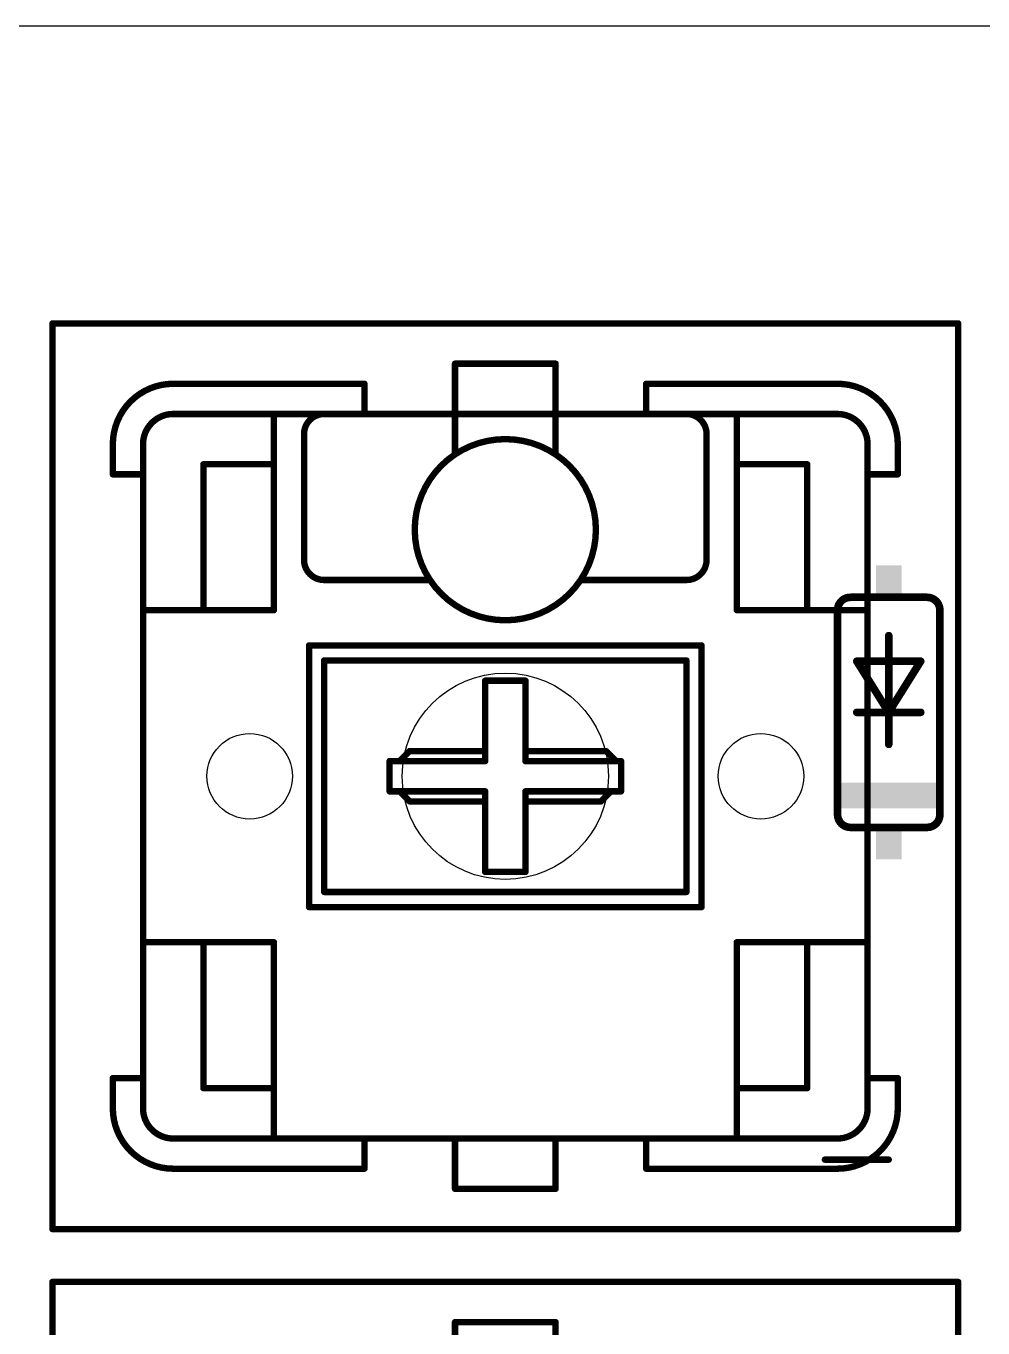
# Model space of a CAD drawing. Extents: x 0 to 155, y -1 to 106.
# Drawn here: x 59.05 to 78.07, y 80.48 to 106.35 of the extents above; entities that cross this region are included whole.
import ezdxf

# ---------------------------------------------------------------- set-up
doc = ezdxf.new("R2010")
doc.units = 0
doc.layers.add('20', color=7, linetype='CONTINUOUS')
doc.layers.add('21', color=253, linetype='CONTINUOUS')

# ---------------------------------------------------------------- blocks, each defined once
blk = doc.blocks.new('RECT')
blk.add_solid([(-0.5, -0.5), (0.5, -0.5), (-0.5, 0.5), (0.5, 0.5)])

msp = doc.modelspace()

# ---------------------------------------------------------------- linework, layer by layer
at = {"layer": '20'}
msp.add_line((154.92, 106.35), (0, 106.35), dxfattribs=at)
for centre, radius in [((68.58, 91.44), 2.05), ((63.5, 91.44), 0.85), ((73.66, 91.44), 0.85)]:
    msp.add_circle(centre, radius, dxfattribs=at)
at = {"layer": '21'}
for points, const_width in [([(59.58, 100.4718, 1), (59.58, 100.4082)], 0.0635), ([(59.6118, 100.44, 1), (59.5483, 100.44)], 0.0635), ([(77.6118, 100.44, 1), (77.5482, 100.44)], 0.0635), ([(77.58, 100.4082, 1), (77.58, 100.4718)], 0.0635), ([(67.58, 99.6718, 1), (67.58, 99.6082)], 0.0635), ([(67.6118, 99.64, 1), (67.5482, 99.64)], 0.0635), ([(69.6118, 99.64, 1), (69.5482, 99.64)], 0.0635), ([(69.58, 99.6082, 1), (69.58, 99.6718)], 0.0635), ([(61.98, 99.24, 0.4142), (60.78, 98.04)], 0.127), ([(61.98, 99.2718, 1), (61.98, 99.2083)], 0.0635), ([(61.98, 99.2083, 1), (61.98, 99.2718)], 0.0635), ([(65.8118, 99.24, 1), (65.7482, 99.24)], 0.0635), ([(65.78, 99.2083, 1), (65.78, 99.2718)], 0.0635), ([(71.38, 99.2718, 1), (71.38, 99.2083)], 0.0635), ([(71.4118, 99.24, 1), (71.3483, 99.24)], 0.0635), ([(75.18, 99.2718, 1), (75.18, 99.2083)], 0.0635), ([(76.38, 98.04, 0.4142), (75.18, 99.24)], 0.127), ([(75.18, 99.2083, 1), (75.18, 99.2718)], 0.0635), ([(61.98, 98.64, 0.4142), (61.38, 98.04)], 0.127), ([(61.98, 98.6718, 1), (61.98, 98.6082)], 0.0635), ([(61.98, 98.6082, 1), (61.98, 98.6718)], 0.0635), ([(64.0118, 98.64, 1), (63.9483, 98.64)], 0.0635), ([(64.98, 98.64, 0.4142), (64.58, 98.24)], 0.127), ([(64.98, 98.6082, 1), (64.98, 98.6718)], 0.0635), ([(65.78, 98.6718, 1), (65.78, 98.6082)], 0.0635), ([(65.7482, 98.64, 1), (65.8118, 98.64)], 0.0635), ([(65.78, 98.6082, 1), (65.78, 98.6718)], 0.0635), ([(67.58, 98.6718, 1), (67.58, 98.6082)], 0.0635), ([(67.6118, 98.64, 1), (67.5482, 98.64)], 0.0635), ([(67.5482, 98.64, 1), (67.6118, 98.64)], 0.0635), ([(67.58, 98.6082, 1), (67.58, 98.6718)], 0.0635), ([(69.58, 98.6718, 1), (69.58, 98.6082)], 0.0635), ([(69.6118, 98.64, 1), (69.5482, 98.64)], 0.0635), ([(69.5482, 98.64, 1), (69.6118, 98.64)], 0.0635), ([(69.58, 98.6082, 1), (69.58, 98.6718)], 0.0635), ([(71.38, 98.6718, 1), (71.38, 98.6082)], 0.0635), ([(71.3483, 98.64, 1), (71.4118, 98.64)], 0.0635), ([(71.38, 98.6082, 1), (71.38, 98.6718)], 0.0635), ([(72.18, 98.6718, 1), (72.18, 98.6082)], 0.0635), ([(72.58, 98.24, 0.4142), (72.18, 98.64)], 0.127), ([(73.2118, 98.64, 1), (73.1483, 98.64)], 0.0635), ([(75.18, 98.6718, 1), (75.18, 98.6082)], 0.0635), ([(75.78, 98.04, 0.4142), (75.18, 98.64)], 0.127), ([(75.18, 98.6082, 1), (75.18, 98.6718)], 0.0635), ([(60.8118, 98.04, 1), (60.7482, 98.04)], 0.0635), ([(60.7482, 98.04, 1), (60.8118, 98.04)], 0.0635), ([(61.4118, 98.04, 1), (61.3483, 98.04)], 0.0635), ([(61.3483, 98.04, 1), (61.4118, 98.04)], 0.0635), ([(64.6118, 98.24, 1), (64.5482, 98.24)], 0.0635), ([(64.5482, 98.24, 1), (64.6118, 98.24)], 0.0635), ([(68.58, 98.14, 1), (68.58, 94.54)], 0.127), ([(68.58, 98.1718, 1), (68.58, 98.1082)], 0.0635), ([(68.58, 94.54, 1), (68.58, 98.14)], 0.127), ([(68.58, 98.1082, 1), (68.58, 98.1718)], 0.0635), ([(72.6118, 98.24, 1), (72.5482, 98.24)], 0.0635), ([(72.5482, 98.24, 1), (72.6118, 98.24)], 0.0635), ([(75.8118, 98.04, 1), (75.7482, 98.04)], 0.0635), ([(75.7482, 98.04, 1), (75.8118, 98.04)], 0.0635), ([(76.4118, 98.04, 1), (76.3483, 98.04)], 0.0635), ([(76.3483, 98.04, 1), (76.4118, 98.04)], 0.0635), ([(67.5482, 97.84, 1), (67.6118, 97.84)], 0.0635), ([(69.5482, 97.84, 1), (69.6118, 97.84)], 0.0635), ([(62.58, 97.6718, 1), (62.58, 97.6082)], 0.0635), ([(62.6118, 97.64, 1), (62.5483, 97.64)], 0.0635), ([(64.0118, 97.64, 1), (63.9483, 97.64)], 0.0635), ([(63.9483, 97.64, 1), (64.0118, 97.64)], 0.0635), ([(63.98, 97.6082, 1), (63.98, 97.6718)], 0.0635), ([(73.18, 97.6718, 1), (73.18, 97.6082)], 0.0635), ([(73.2118, 97.64, 1), (73.1483, 97.64)], 0.0635), ([(73.1483, 97.64, 1), (73.2118, 97.64)], 0.0635), ([(74.6118, 97.64, 1), (74.5482, 97.64)], 0.0635), ([(74.58, 97.6082, 1), (74.58, 97.6718)], 0.0635), ([(60.78, 97.4718, 1), (60.78, 97.4082)], 0.0635), ([(60.7482, 97.44, 1), (60.8118, 97.44)], 0.0635), ([(61.4118, 97.44, 1), (61.3483, 97.44)], 0.0635), ([(61.3483, 97.44, 1), (61.4118, 97.44)], 0.0635), ([(61.38, 97.4082, 1), (61.38, 97.4718)], 0.0635), ([(75.8118, 97.44, 1), (75.7482, 97.44)], 0.0635), ([(75.78, 97.4718, 1), (75.78, 97.4082)], 0.0635), ([(75.7482, 97.44, 1), (75.8118, 97.44)], 0.0635), ([(76.3483, 97.44, 1), (76.4118, 97.44)], 0.0635), ([(76.38, 97.4082, 1), (76.38, 97.4718)], 0.0635), ([(64.6118, 95.74, 1), (64.5482, 95.74)], 0.0635), ([(64.5482, 95.74, 1), (64.6118, 95.74)], 0.0635), ([(64.58, 95.74, 0.4142), (64.98, 95.34)], 0.127), ([(72.18, 95.34, 0.4142), (72.58, 95.74)], 0.127), ([(72.6118, 95.74, 1), (72.5482, 95.74)], 0.0635), ([(72.5482, 95.74, 1), (72.6118, 95.74)], 0.0635), ([(64.98, 95.3718, 1), (64.98, 95.3083)], 0.0635), ([(64.98, 95.3083, 1), (64.98, 95.3718)], 0.0635), ([(67.08, 95.3083, 1), (67.08, 95.3718)], 0.0635), ([(70.08, 95.3718, 1), (70.08, 95.3083)], 0.0635), ([(72.18, 95.3718, 1), (72.18, 95.3083)], 0.0635), ([(72.18, 95.3083, 1), (72.18, 95.3718)], 0.0635), ([(75.438, 94.996, 0.4142), (75.184, 94.742)], 0.1524), ([(75.438, 95.0341, 1), (75.438, 94.9579)], 0.0762), ([(75.438, 94.9579, 1), (75.438, 95.0341)], 0.0762), ([(77.216, 94.742, 0.4142), (76.962, 94.996)], 0.1524), ([(76.962, 95.0341, 1), (76.962, 94.9579)], 0.0762), ([(76.962, 94.9579, 1), (76.962, 95.0341)], 0.0762), ([(61.38, 94.7718, 1), (61.38, 94.7083)], 0.0635), ([(62.58, 94.7718, 1), (62.58, 94.7083)], 0.0635), ([(62.5483, 94.74, 1), (62.6118, 94.74)], 0.0635), ([(62.58, 94.7083, 1), (62.58, 94.7718)], 0.0635), ([(63.9483, 94.74, 1), (64.0118, 94.74)], 0.0635), ([(63.98, 94.7083, 1), (63.98, 94.7718)], 0.0635), ([(73.18, 94.7718, 1), (73.18, 94.7083)], 0.0635), ([(73.1483, 94.74, 1), (73.2118, 94.74)], 0.0635), ([(74.5482, 94.74, 1), (74.6118, 94.74)], 0.0635), ([(74.58, 94.7718, 1), (74.58, 94.7083)], 0.0635), ([(74.58, 94.7083, 1), (74.58, 94.7718)], 0.0635), ([(75.2221, 94.742, 1), (75.1459, 94.742)], 0.0762), ([(75.1459, 94.742, 1), (75.2221, 94.742)], 0.0762), ([(75.78, 94.7083, 1), (75.78, 94.7718)], 0.0635), ([(77.2541, 94.742, 1), (77.1779, 94.742)], 0.0762), ([(77.1779, 94.742, 1), (77.2541, 94.742)], 0.0762), ([(68.58, 94.5718, 1), (68.58, 94.5083)], 0.0635), ([(68.58, 94.5083, 1), (68.58, 94.5718)], 0.0635), ([(76.2381, 94.234, 1), (76.1619, 94.234)], 0.0762), ([(64.68, 94.0718, 1), (64.68, 94.0083)], 0.0635), ([(64.7118, 94.04, 1), (64.6483, 94.04)], 0.0635), ([(72.5118, 94.04, 1), (72.4483, 94.04)], 0.0635), ([(72.48, 94.0083, 1), (72.48, 94.0718)], 0.0635), ([(64.98, 93.7718, 1), (64.98, 93.7083)], 0.0635), ([(65.0118, 93.74, 1), (64.9483, 93.74)], 0.0635), ([(72.2118, 93.74, 1), (72.1483, 93.74)], 0.0635), ([(72.18, 93.7083, 1), (72.18, 93.7718)], 0.0635), ([(75.565, 93.7641, 1), (75.565, 93.6879)], 0.0762), ([(75.5973, 93.7462, 1), (75.5327, 93.7058)], 0.0762), ([(76.8673, 93.7058, 1), (76.8027, 93.7462)], 0.0762), ([(76.835, 93.6879, 1), (76.835, 93.7641)], 0.0762), ([(68.18, 93.3718, 1), (68.18, 93.3083)], 0.0635), ([(68.2118, 93.34, 1), (68.1483, 93.34)], 0.0635), ([(69.0118, 93.34, 1), (68.9483, 93.34)], 0.0635), ([(68.98, 93.3083, 1), (68.98, 93.3718)], 0.0635), ([(75.565, 92.7481, 1), (75.565, 92.6719)], 0.0762), ([(76.2381, 92.71, 1), (76.1619, 92.71)], 0.0762), ([(76.2, 92.7481, 1), (76.2, 92.6719)], 0.0762), ([(76.1677, 92.7302, 1), (76.2323, 92.6898)], 0.0762), ([(76.1619, 92.71, 1), (76.2381, 92.71)], 0.0762), ([(76.1677, 92.6898, 1), (76.2323, 92.7302)], 0.0762), ([(76.2, 92.6719, 1), (76.2, 92.7481)], 0.0762), ([(76.835, 92.6719, 1), (76.835, 92.7481)], 0.0762), ([(66.68, 91.9718, 1), (66.68, 91.9082)], 0.0635), ([(66.7025, 91.9175, 1), (66.6575, 91.9625)], 0.0635), ([(68.2118, 91.94, 1), (68.1483, 91.94)], 0.0635), ([(68.1483, 91.94, 1), (68.2118, 91.94)], 0.0635), ([(68.18, 91.9082, 1), (68.18, 91.9718)], 0.0635), ([(68.98, 91.9718, 1), (68.98, 91.9082)], 0.0635), ([(69.0118, 91.94, 1), (68.9483, 91.94)], 0.0635), ([(68.9483, 91.94, 1), (69.0118, 91.94)], 0.0635), ([(70.6025, 91.9625, 1), (70.5575, 91.9175)], 0.0635), ([(70.58, 91.9082, 1), (70.58, 91.9718)], 0.0635), ([(76.1619, 92.075, 1), (76.2381, 92.075)], 0.0762), ([(66.3118, 91.74, 1), (66.2482, 91.74)], 0.0635), ([(66.28, 91.7718, 1), (66.28, 91.7083)], 0.0635), ([(66.4575, 91.7625, 1), (66.5025, 91.7175)], 0.0635), ([(66.48, 91.7718, 1), (66.48, 91.7083)], 0.0635), ([(66.48, 91.7083, 1), (66.48, 91.7718)], 0.0635), ([(68.1483, 91.74, 1), (68.2118, 91.74)], 0.0635), ([(68.18, 91.7083, 1), (68.18, 91.7718)], 0.0635), ([(68.98, 91.7718, 1), (68.98, 91.7083)], 0.0635), ([(68.9483, 91.74, 1), (69.0118, 91.74)], 0.0635), ([(70.78, 91.7718, 1), (70.78, 91.7083)], 0.0635), ([(70.7575, 91.7175, 1), (70.8025, 91.7625)], 0.0635), ([(70.78, 91.7083, 1), (70.78, 91.7718)], 0.0635), ([(70.9118, 91.74, 1), (70.8483, 91.74)], 0.0635), ([(70.88, 91.7083, 1), (70.88, 91.7718)], 0.0635), ([(66.28, 91.1718, 1), (66.28, 91.1082)], 0.0635), ([(66.2482, 91.14, 1), (66.3118, 91.14)], 0.0635), ([(66.48, 91.1718, 1), (66.48, 91.1082)], 0.0635), ([(66.5025, 91.1625, 1), (66.4575, 91.1175)], 0.0635), ([(66.48, 91.1082, 1), (66.48, 91.1718)], 0.0635), ([(68.2118, 91.14, 1), (68.1483, 91.14)], 0.0635), ([(68.18, 91.1082, 1), (68.18, 91.1718)], 0.0635), ([(68.98, 91.1718, 1), (68.98, 91.1082)], 0.0635), ([(69.0118, 91.14, 1), (68.9483, 91.14)], 0.0635), ([(70.68, 91.1718, 1), (70.68, 91.1082)], 0.0635), ([(70.7025, 91.1175, 1), (70.6575, 91.1625)], 0.0635), ([(70.68, 91.1082, 1), (70.68, 91.1718)], 0.0635), ([(70.8483, 91.14, 1), (70.9118, 91.14)], 0.0635), ([(70.88, 91.1082, 1), (70.88, 91.1718)], 0.0635), ([(66.68, 90.9718, 1), (66.68, 90.9082)], 0.0635), ([(66.6575, 90.9175, 1), (66.7025, 90.9625)], 0.0635), ([(68.2118, 90.94, 1), (68.1483, 90.94)], 0.0635), ([(68.1483, 90.94, 1), (68.2118, 90.94)], 0.0635), ([(68.18, 90.9082, 1), (68.18, 90.9718)], 0.0635), ([(68.98, 90.9718, 1), (68.98, 90.9082)], 0.0635), ([(69.0118, 90.94, 1), (68.9483, 90.94)], 0.0635), ([(68.9483, 90.94, 1), (69.0118, 90.94)], 0.0635), ([(70.4575, 90.9625, 1), (70.5025, 90.9175)], 0.0635), ([(70.48, 90.9082, 1), (70.48, 90.9718)], 0.0635), ([(75.184, 90.678, 0.4142), (75.438, 90.424)], 0.1524), ([(75.2221, 90.678, 1), (75.1459, 90.678)], 0.0762), ([(75.1459, 90.678, 1), (75.2221, 90.678)], 0.0762), ([(76.962, 90.424, 0.4142), (77.216, 90.678)], 0.1524), ([(77.2541, 90.678, 1), (77.1779, 90.678)], 0.0762), ([(77.1779, 90.678, 1), (77.2541, 90.678)], 0.0762), ([(75.438, 90.4621, 1), (75.438, 90.3859)], 0.0762), ([(75.438, 90.3859, 1), (75.438, 90.4621)], 0.0762), ([(76.962, 90.4621, 1), (76.962, 90.3859)], 0.0762), ([(76.962, 90.3859, 1), (76.962, 90.4621)], 0.0762), ([(68.18, 89.5718, 1), (68.18, 89.5083)], 0.0635), ([(68.1483, 89.54, 1), (68.2118, 89.54)], 0.0635), ([(68.9483, 89.54, 1), (69.0118, 89.54)], 0.0635), ([(68.98, 89.5083, 1), (68.98, 89.5718)], 0.0635), ([(64.98, 89.1718, 1), (64.98, 89.1082)], 0.0635), ([(64.9483, 89.14, 1), (65.0118, 89.14)], 0.0635), ([(72.1483, 89.14, 1), (72.2118, 89.14)], 0.0635), ([(72.18, 89.1082, 1), (72.18, 89.1718)], 0.0635), ([(64.68, 88.8718, 1), (64.68, 88.8083)], 0.0635), ([(64.6483, 88.84, 1), (64.7118, 88.84)], 0.0635), ([(72.4483, 88.84, 1), (72.5118, 88.84)], 0.0635), ([(72.48, 88.8083, 1), (72.48, 88.8718)], 0.0635), ([(61.38, 88.1718, 1), (61.38, 88.1082)], 0.0635), ([(62.58, 88.1718, 1), (62.58, 88.1082)], 0.0635), ([(62.6118, 88.14, 1), (62.5483, 88.14)], 0.0635), ([(62.58, 88.1082, 1), (62.58, 88.1718)], 0.0635), ([(64.0118, 88.14, 1), (63.9483, 88.14)], 0.0635), ([(63.98, 88.1082, 1), (63.98, 88.1718)], 0.0635), ([(73.18, 88.1718, 1), (73.18, 88.1082)], 0.0635), ([(73.2118, 88.14, 1), (73.1483, 88.14)], 0.0635), ([(74.58, 88.1718, 1), (74.58, 88.1082)], 0.0635), ([(74.6118, 88.14, 1), (74.5482, 88.14)], 0.0635), ([(74.58, 88.1082, 1), (74.58, 88.1718)], 0.0635), ([(75.78, 88.1082, 1), (75.78, 88.1718)], 0.0635), ([(60.8118, 85.44, 1), (60.7482, 85.44)], 0.0635), ([(60.78, 85.4718, 1), (60.78, 85.4082)], 0.0635), ([(61.4118, 85.44, 1), (61.3483, 85.44)], 0.0635), ([(61.3483, 85.44, 1), (61.4118, 85.44)], 0.0635), ([(61.38, 85.4082, 1), (61.38, 85.4718)], 0.0635), ([(75.8118, 85.44, 1), (75.7482, 85.44)], 0.0635), ([(75.78, 85.4718, 1), (75.78, 85.4082)], 0.0635), ([(75.7482, 85.44, 1), (75.8118, 85.44)], 0.0635), ([(76.4118, 85.44, 1), (76.3483, 85.44)], 0.0635), ([(76.38, 85.4082, 1), (76.38, 85.4718)], 0.0635), ([(62.58, 85.2718, 1), (62.58, 85.2083)], 0.0635), ([(62.5483, 85.24, 1), (62.6118, 85.24)], 0.0635), ([(64.0118, 85.24, 1), (63.9483, 85.24)], 0.0635), ([(63.9483, 85.24, 1), (64.0118, 85.24)], 0.0635), ([(63.98, 85.2083, 1), (63.98, 85.2718)], 0.0635), ([(73.18, 85.2718, 1), (73.18, 85.2083)], 0.0635), ([(73.2118, 85.24, 1), (73.1483, 85.24)], 0.0635), ([(73.1483, 85.24, 1), (73.2118, 85.24)], 0.0635), ([(74.5482, 85.24, 1), (74.6118, 85.24)], 0.0635), ([(74.58, 85.2083, 1), (74.58, 85.2718)], 0.0635), ([(60.8118, 84.84, 1), (60.7482, 84.84)], 0.0635), ([(60.7482, 84.84, 1), (60.8118, 84.84)], 0.0635), ([(60.78, 84.84, 0.4142), (61.98, 83.64)], 0.127), ([(61.38, 84.84, 0.4142), (61.98, 84.24)], 0.127), ([(61.4118, 84.84, 1), (61.3483, 84.84)], 0.0635), ([(61.3483, 84.84, 1), (61.4118, 84.84)], 0.0635), ([(75.18, 83.64, 0.4142), (76.38, 84.84)], 0.127), ([(75.18, 84.24, 0.4142), (75.78, 84.84)], 0.127), ([(75.8118, 84.84, 1), (75.7482, 84.84)], 0.0635), ([(75.7482, 84.84, 1), (75.8118, 84.84)], 0.0635), ([(76.4118, 84.84, 1), (76.3483, 84.84)], 0.0635), ([(76.3483, 84.84, 1), (76.4118, 84.84)], 0.0635), ([(61.98, 84.2718, 1), (61.98, 84.2083)], 0.0635), ([(61.98, 84.2083, 1), (61.98, 84.2718)], 0.0635), ([(63.9483, 84.24, 1), (64.0118, 84.24)], 0.0635), ([(65.8118, 84.24, 1), (65.7482, 84.24)], 0.0635), ([(65.78, 84.2718, 1), (65.78, 84.2083)], 0.0635), ([(65.78, 84.2083, 1), (65.78, 84.2718)], 0.0635), ([(67.6118, 84.24, 1), (67.5482, 84.24)], 0.0635), ([(67.58, 84.2718, 1), (67.58, 84.2083)], 0.0635), ([(67.58, 84.2083, 1), (67.58, 84.2718)], 0.0635), ([(69.6118, 84.24, 1), (69.5482, 84.24)], 0.0635), ([(71.38, 84.2718, 1), (71.38, 84.2083)], 0.0635), ([(71.4118, 84.24, 1), (71.3483, 84.24)], 0.0635), ([(71.38, 84.2083, 1), (71.38, 84.2718)], 0.0635), ([(73.1483, 84.24, 1), (73.2118, 84.24)], 0.0635), ([(75.18, 84.2718, 1), (75.18, 84.2083)], 0.0635), ([(75.18, 84.2083, 1), (75.18, 84.2718)], 0.0635), ([(74.93, 83.8518, 1), (74.93, 83.7883)], 0.0635), ([(76.2, 83.7883, 1), (76.2, 83.8518)], 0.0635), ([(61.98, 83.6718, 1), (61.98, 83.6082)], 0.0635), ([(61.98, 83.6082, 1), (61.98, 83.6718)], 0.0635), ([(65.7482, 83.64, 1), (65.8118, 83.64)], 0.0635), ([(65.78, 83.6082, 1), (65.78, 83.6718)], 0.0635), ([(71.38, 83.6718, 1), (71.38, 83.6082)], 0.0635), ([(71.3483, 83.64, 1), (71.4118, 83.64)], 0.0635), ([(75.18, 83.6718, 1), (75.18, 83.6082)], 0.0635), ([(75.18, 83.6082, 1), (75.18, 83.6718)], 0.0635), ([(67.5482, 83.24, 1), (67.6118, 83.24)], 0.0635), ([(67.58, 83.2718, 1), (67.58, 83.2083)], 0.0635), ([(69.5482, 83.24, 1), (69.6118, 83.24)], 0.0635), ([(69.58, 83.2083, 1), (69.58, 83.2718)], 0.0635), ([(59.58, 82.4718, 1), (59.58, 82.4082)], 0.0635), ([(59.5483, 82.44, 1), (59.6118, 82.44)], 0.0635), ([(77.5482, 82.44, 1), (77.6118, 82.44)], 0.0635), ([(77.58, 82.4082, 1), (77.58, 82.4718)], 0.0635), ([(59.58, 81.4218, 1), (59.58, 81.3582)], 0.0635), ([(59.6118, 81.39, 1), (59.5483, 81.39)], 0.0635), ([(77.6118, 81.39, 1), (77.5482, 81.39)], 0.0635), ([(77.58, 81.3582, 1), (77.58, 81.4218)], 0.0635), ([(67.6118, 80.59, 1), (67.5482, 80.59)], 0.0635), ([(67.58, 80.6218, 1), (67.58, 80.5583)], 0.0635), ([(69.6118, 80.59, 1), (69.5482, 80.59)], 0.0635), ([(69.58, 80.5583, 1), (69.58, 80.6218)], 0.0635)]:
    msp.add_lwpolyline(points, format="xyb", dxfattribs=dict(at, const_width=const_width))
for points, const_width in [([(59.58, 100.44), (77.58, 100.44)], 0.127), ([(59.58, 82.44), (59.58, 100.44)], 0.127), ([(77.58, 100.44), (77.58, 82.44)], 0.127), ([(67.58, 99.64), (69.58, 99.64)], 0.127), ([(67.58, 98.64), (67.58, 99.64)], 0.127), ([(69.58, 98.64), (69.58, 99.64)], 0.127), ([(61.98, 99.24), (65.78, 99.24)], 0.127), ([(65.78, 98.64), (65.78, 99.24)], 0.127), ([(71.38, 99.24), (75.18, 99.24)], 0.127), ([(71.38, 98.64), (71.38, 99.24)], 0.127), ([(61.98, 98.64), (65.78, 98.64)], 0.127), ([(63.98, 98.64), (63.98, 97.64)], 0.127), ([(65.78, 98.64), (67.58, 98.64)], 0.127), ([(67.58, 98.64), (69.58, 98.64)], 0.127), ([(67.58, 97.84), (67.58, 98.64)], 0.127), ([(69.58, 98.64), (71.38, 98.64)], 0.127), ([(69.58, 98.64), (69.58, 97.84)], 0.127), ([(71.38, 98.64), (75.18, 98.64)], 0.127), ([(73.18, 98.64), (73.18, 97.64)], 0.127), ([(60.78, 97.44), (60.78, 98.04)], 0.127), ([(61.38, 97.44), (61.38, 98.04)], 0.127), ([(64.58, 95.74), (64.58, 98.24)], 0.127), ([(72.58, 95.74), (72.58, 98.24)], 0.127), ([(75.78, 98.04), (75.78, 97.44)], 0.127), ([(76.38, 98.04), (76.38, 97.44)], 0.127), ([(62.58, 97.64), (62.58, 94.74)], 0.127), ([(63.98, 97.64), (62.58, 97.64)], 0.127), ([(63.98, 97.64), (63.98, 94.74)], 0.127), ([(73.18, 97.64), (73.18, 94.74)], 0.127), ([(74.58, 97.64), (73.18, 97.64)], 0.127), ([(74.58, 97.64), (74.58, 94.74)], 0.127), ([(61.38, 97.44), (60.78, 97.44)], 0.127), ([(61.38, 85.44), (61.38, 97.44)], 0.127), ([(75.78, 97.44), (75.78, 85.44)], 0.127), ([(75.78, 97.44), (76.38, 97.44)], 0.127), ([(64.98, 95.34), (67.08, 95.34)], 0.127), ([(70.08, 95.34), (72.18, 95.34)], 0.127), ([(75.438, 94.996), (76.962, 94.996)], 0.1524), ([(62.58, 94.74), (61.38, 94.74)], 0.127), ([(63.98, 94.74), (62.58, 94.74)], 0.127), ([(74.58, 94.74), (73.18, 94.74)], 0.127), ([(75.78, 94.74), (74.58, 94.74)], 0.127), ([(75.184, 90.678), (75.184, 94.742)], 0.1524), ([(77.216, 90.678), (77.216, 94.742)], 0.1524), ([(76.2, 92.71), (76.2, 94.234)], 0.1524), ([(64.68, 88.84), (64.68, 94.04)], 0.127), ([(64.68, 94.04), (72.48, 94.04)], 0.127), ([(72.48, 94.04), (72.48, 88.84)], 0.127), ([(64.98, 89.14), (64.98, 93.74)], 0.127), ([(64.98, 93.74), (72.18, 93.74)], 0.127), ([(72.18, 93.74), (72.18, 89.14)], 0.127), ([(75.565, 93.726), (76.835, 93.726)], 0.1524), ([(76.2, 92.71), (75.565, 93.726)], 0.1524), ([(76.835, 93.726), (76.2, 92.71)], 0.1524), ([(68.18, 91.94), (68.18, 93.34)], 0.127), ([(68.18, 93.34), (68.98, 93.34)], 0.127), ([(68.98, 93.34), (68.98, 91.94)], 0.127), ([(75.565, 92.71), (76.2, 92.71)], 0.1524), ([(76.2, 92.075), (76.2, 92.71)], 0.1524), ([(76.2, 92.71), (76.835, 92.71)], 0.1524), ([(66.68, 91.94), (66.48, 91.74)], 0.127), ([(68.18, 91.94), (66.68, 91.94)], 0.127), ([(68.18, 91.74), (68.18, 91.94)], 0.127), ([(68.98, 91.94), (68.98, 91.74)], 0.127), ([(70.58, 91.94), (68.98, 91.94)], 0.127), ([(70.78, 91.74), (70.58, 91.94)], 0.127), ([(66.28, 91.14), (66.28, 91.74)], 0.127), ([(66.28, 91.74), (66.48, 91.74)], 0.127), ([(66.48, 91.74), (68.18, 91.74)], 0.127), ([(68.98, 91.74), (70.78, 91.74)], 0.127), ([(70.88, 91.74), (70.78, 91.74)], 0.127), ([(70.88, 91.74), (70.88, 91.14)], 0.127), ([(66.48, 91.14), (66.28, 91.14)], 0.127), ([(68.18, 91.14), (66.48, 91.14)], 0.127), ([(66.48, 91.14), (66.68, 90.94)], 0.127), ([(68.18, 90.94), (68.18, 91.14)], 0.127), ([(70.68, 91.14), (68.98, 91.14)], 0.127), ([(68.98, 91.14), (68.98, 90.94)], 0.127), ([(70.68, 91.14), (70.48, 90.94)], 0.127), ([(70.88, 91.14), (70.68, 91.14)], 0.127), ([(68.18, 90.94), (66.68, 90.94)], 0.127), ([(68.18, 89.54), (68.18, 90.94)], 0.127), ([(68.98, 90.94), (68.98, 89.54)], 0.127), ([(70.48, 90.94), (68.98, 90.94)], 0.127), ([(75.438, 90.424), (76.962, 90.424)], 0.1524), ([(68.98, 89.54), (68.18, 89.54)], 0.127), ([(72.18, 89.14), (64.98, 89.14)], 0.127), ([(72.48, 88.84), (64.68, 88.84)], 0.127), ([(62.58, 88.14), (61.38, 88.14)], 0.127), ([(63.98, 88.14), (62.58, 88.14)], 0.127), ([(62.58, 88.14), (62.58, 85.24)], 0.127), ([(63.98, 88.14), (63.98, 85.24)], 0.127), ([(74.58, 88.14), (73.18, 88.14)], 0.127), ([(73.18, 88.14), (73.18, 85.24)], 0.127), ([(75.78, 88.14), (74.58, 88.14)], 0.127), ([(74.58, 88.14), (74.58, 85.24)], 0.127), ([(60.78, 84.84), (60.78, 85.44)], 0.127), ([(61.38, 85.44), (60.78, 85.44)], 0.127), ([(61.38, 84.84), (61.38, 85.44)], 0.127), ([(75.78, 85.44), (75.78, 84.84)], 0.127), ([(75.78, 85.44), (76.38, 85.44)], 0.127), ([(76.38, 85.44), (76.38, 84.84)], 0.127), ([(63.98, 85.24), (62.58, 85.24)], 0.127), ([(63.98, 85.24), (63.98, 84.24)], 0.127), ([(73.18, 85.24), (73.18, 84.24)], 0.127), ([(74.58, 85.24), (73.18, 85.24)], 0.127), ([(65.78, 84.24), (61.98, 84.24)], 0.127), ([(67.58, 84.24), (65.78, 84.24)], 0.127), ([(65.78, 83.64), (65.78, 84.24)], 0.127), ([(71.38, 84.24), (67.58, 84.24)], 0.127), ([(67.58, 83.24), (67.58, 84.24)], 0.127), ([(69.58, 83.24), (69.58, 84.24)], 0.127), ([(75.18, 84.24), (71.38, 84.24)], 0.127), ([(71.38, 83.64), (71.38, 84.24)], 0.127), ([(74.93, 83.82), (76.2, 83.82)], 0.127), ([(65.78, 83.64), (61.98, 83.64)], 0.127), ([(75.18, 83.64), (71.38, 83.64)], 0.127), ([(67.58, 83.24), (69.58, 83.24)], 0.127), ([(77.58, 82.44), (59.58, 82.44)], 0.127), ([(59.58, 81.39), (77.58, 81.39)], 0.127), ([(59.58, 63.39), (59.58, 81.39)], 0.127), ([(77.58, 81.39), (77.58, 63.39)], 0.127), ([(67.58, 80.59), (69.58, 80.59)], 0.127), ([(67.58, 79.59), (67.58, 80.59)], 0.127), ([(69.58, 79.59), (69.58, 80.59)], 0.127)]:
    msp.add_lwpolyline(points, dxfattribs=dict(at, const_width=const_width))

# ---------------------------------------------------------------- block references
at = {"layer": '21', "rotation": 90}
for p, xscale, yscale in [((76.2, 95.3135), 0.635, 0.508), ((76.2, 91.059), 0.508, 2.032), ((76.2, 90.1065), 0.635, 0.508)]:
    msp.add_blockref('RECT', p, dxfattribs=dict(at, xscale=xscale, yscale=yscale))

doc.saveas('drawing.dxf')
